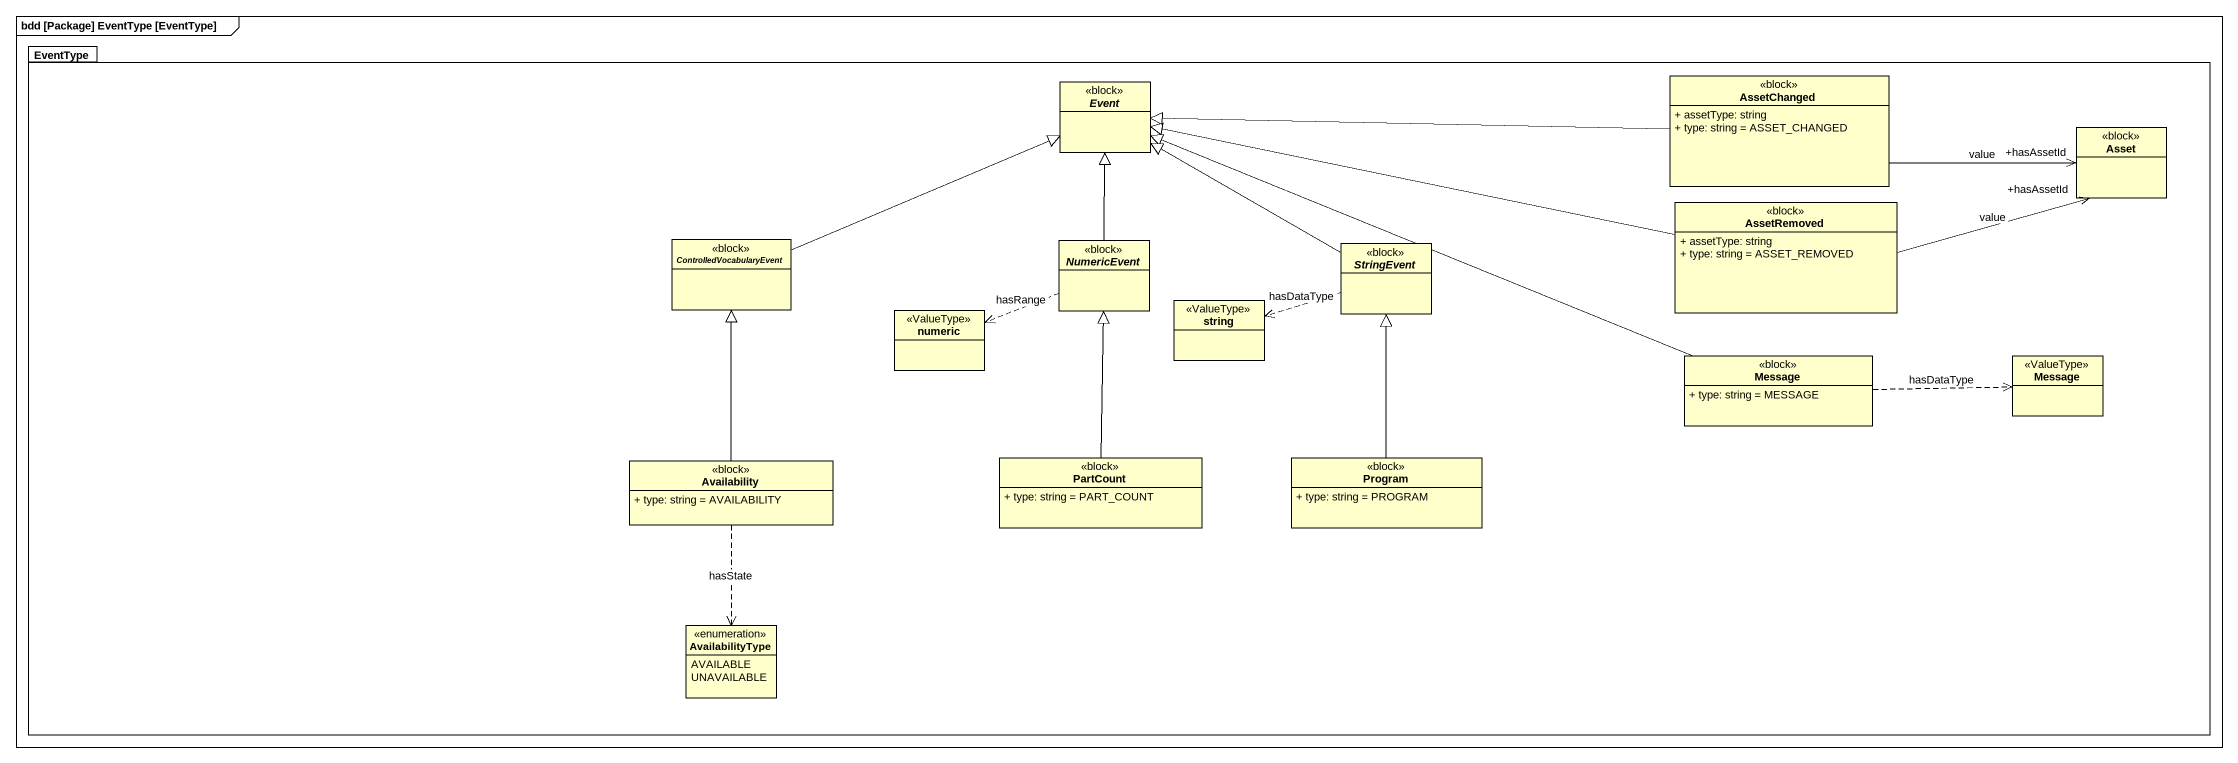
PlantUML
@startuml
mainframe bdd [Package] EventType [EventType]
hide circle
hide empty members
skinparam classAttributeIconSize 0
package EventType {
  abstract class Event <<block>>
  class AssetChanged <<block>> {
    + assetType: string
    + type: string = ASSET_CHANGED
  }
  class Asset <<block>>
  abstract class ControlledVocabularyEvent <<block>>
  abstract class NumericEvent <<block>>
  class AssetRemoved <<block>> {
    + assetType: string
    + type: string = ASSET_REMOVED
  }
  abstract class StringEvent <<block>>
  class numeric <<ValueType>>
  class string <<ValueType>>
  class Message <<block>> {
    + type: string = MESSAGE
  }
  class "Message" as Message_2 <<ValueType>>
  class Availability <<block>> {
    + type: string = AVAILABILITY
  }
  class PartCount <<block>> {
    + type: string = PART_COUNT
  }
  class Program <<block>> {
    + type: string = PROGRAM
  }
  enum AvailabilityType {
    AVAILABLE
    UNAVAILABLE
  }
}
AssetChanged -left-|> Event
AssetChanged -right-> "+hasAssetId" Asset : value
ControlledVocabularyEvent -right-|> Event
NumericEvent -up-|> Event
NumericEvent .left.> numeric : hasRange
AssetRemoved -left-|> Event
AssetRemoved -right-> "+hasAssetId" Asset : value
StringEvent -left-|> Event
StringEvent .left.> string : hasDataType
Message -left-|> Event
Message .right.> Message_2 : hasDataType
Availability -up-|> ControlledVocabularyEvent
Availability ..> AvailabilityType : hasState
PartCount -up-|> NumericEvent
Program -up-|> StringEvent
@enduml
